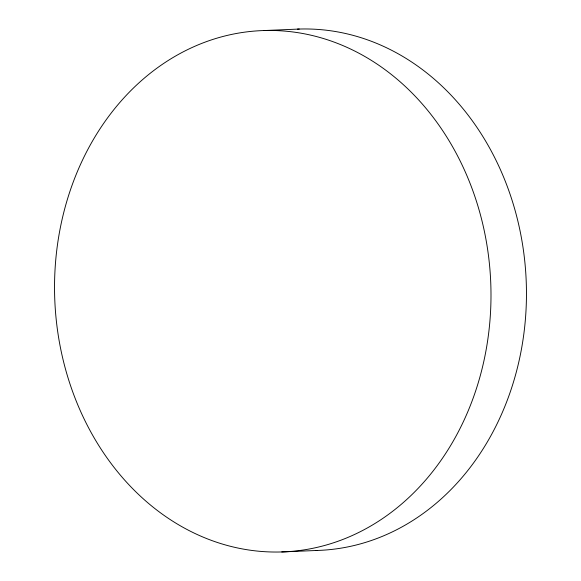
<?xml version="1.0" encoding="UTF-8"?>
<svg xmlns="http://www.w3.org/2000/svg" width="581" height="581" viewBox="0 0 581 581"><rect width="100%" height="100%" fill="white"/><g stroke="black" fill="none" stroke-linecap="round" stroke-linejoin="round"><path stroke-width="0.87" d="M263.818 30.546L299.266 29.05M281.734 551.95A260.862 218.151 87.6 0 0 457.131 155.04A260.862 218.151 87.6 0 0 79.459 166.754A260.862 218.151 87.6 0 0 281.734 551.95L317.182 550.454M297.472 29.115A260.862 218.151 87.6 0 1 526.277 282.991A260.862 218.151 87.6 0 1 315.389 550.505"/></g></svg>
